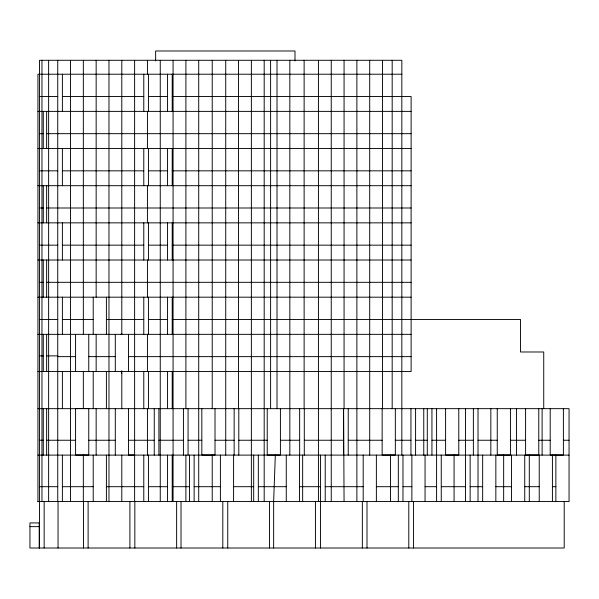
<?xml version="1.0" encoding="UTF-8"?>
<svg xmlns="http://www.w3.org/2000/svg" width="599" height="599" viewBox="0 0 599 599"><rect width="100%" height="100%" fill="white"/><g stroke="black" fill="none" stroke-linecap="round" stroke-linejoin="round"><path stroke-width="0.9" d="M275.33 454.97L273.638 501.558L273.638 548.01M121.095 334.339L121.799 333.568M401.832 74.216L37.939 74.216L37.939 501.745M39.519 96.514L57.744 96.514M62.386 96.514L143.782 96.514M148.432 96.514L167.563 96.514M172.213 96.514L411.116 96.514L411.116 371.5L37.939 371.5M37.939 111.377L411.116 111.377M39.519 133.674L43.285 133.674M46.647 133.674L411.116 133.674M37.939 148.537L411.116 148.537M39.519 170.835L57.744 170.835M62.386 170.835L143.782 170.835M148.432 170.835L167.563 170.835M172.213 170.835L411.116 170.835M37.939 185.697L411.116 185.697M39.519 207.995L43.285 207.995M46.647 207.995L411.116 207.995M37.939 222.858L411.116 222.858M39.519 245.156L57.744 245.156M62.386 245.156L143.782 245.156M148.432 245.156L167.563 245.156M172.213 245.156L411.116 245.156M37.939 260.018L411.116 260.018M39.519 282.316L43.285 282.316M46.647 282.316L411.116 282.316M37.939 297.179L411.116 297.179M39.519 319.477L57.744 319.477M62.386 319.477L93.219 319.477M106.405 319.477L143.782 319.477M148.432 319.477L167.563 319.477M172.213 319.477L520.509 319.477L520.509 351.987L543.735 351.987L543.735 408.66M37.939 334.339L411.116 334.339M39.519 355.888L43.285 355.888M46.647 355.888L57.744 355.888M57.744 356.637L75.579 356.637M88.757 356.637L115.293 356.637M128.478 356.637L411.116 356.637M37.939 408.66L569.05 408.66L569.05 501.558L37.939 501.558M39.519 440.243L43.285 440.243M46.647 440.243L75.579 440.243M88.757 440.243L115.293 440.243M128.478 440.243L154.257 440.243M158.9 440.243L183.429 440.243M188.071 440.243L201.826 440.243M215.011 440.243L234.149 440.243M238.799 440.243L267.229 440.243M280.414 440.243L299.65 440.243M304.292 440.243L343.751 440.243M348.236 440.243L382.147 440.243M395.333 440.243L410.944 440.243M415.586 440.243L427.289 440.243M431.939 440.243L445.596 440.243M458.782 440.243L473.367 440.243M478.017 440.243L497.252 440.243M510.43 440.243L525.585 440.243M538.771 440.243L550.204 440.243M563.389 440.243L569.05 440.243M128.807 454.97L134.618 454.97M37.939 455.105L569.05 455.105M39.519 486.695L57.744 486.695M62.378 486.695L93.219 486.695M106.405 486.695L143.782 486.695M148.432 486.695L167.563 486.695M172.213 486.695L189.494 486.695M194.136 486.695L220.402 486.695M233.588 486.695L253.684 486.695M258.326 486.695L286.27 486.695M299.455 486.695L320.57 486.695M325.22 486.695L363.189 486.695M376.374 486.695L398.328 486.695M402.977 486.695L411.872 486.695M425.058 486.695L436.604 486.695M441.253 486.695L465.498 486.695M470.14 486.695L482.659 486.695M495.845 486.695L511.553 486.695M524.739 486.695L539.235 486.695M552.42 486.695L555.865 486.695M39.384 522.927L29.95 522.927L29.95 548.01L564.206 548.01L564.206 501.558M29.95 526.641L39.384 526.641M121.095 371.5L121.799 373.417M344.066 501.558L343.586 408.66L343.586 455.105M436.581 408.66L436.604 501.558M563.389 408.66L563.389 454.97L550.204 454.97L550.204 408.66M555.865 455.105L555.865 501.558M552.42 455.105L552.42 501.558M542.117 408.66L542.117 455.105M539.235 455.105L539.235 501.558M538.771 408.66L538.771 454.97L525.585 454.97L525.585 408.66M529.299 455.105L529.299 501.558M524.739 455.105L524.739 501.558M516.473 408.66L516.473 455.105M511.553 455.105L511.553 501.558M510.43 408.66L510.43 454.97L497.252 454.97L497.252 408.66M503.654 455.105L503.654 501.558M495.845 455.105L495.845 501.558M490.836 408.66L490.836 455.105M482.659 455.105L482.659 501.558M478.017 408.66L478.017 501.558M473.367 408.66L473.367 455.105M470.14 455.105L470.14 501.558M465.498 408.66L465.498 501.558M458.782 408.66L458.782 454.97L445.596 454.97L445.596 408.66M454.072 454.97L454.072 501.558M441.253 455.105L441.253 501.558M431.939 408.66L431.939 455.105M427.289 408.66L427.289 455.105M425.058 455.105L425.058 501.558M423.763 408.66L423.763 455.105M415.586 408.66L415.586 455.105M413.445 501.558L413.445 548.01M411.872 455.105L411.872 501.558M410.944 408.66L410.944 455.105M408.795 501.558L408.795 548.01M402.977 455.105L402.977 501.558M401.832 454.97L401.832 60.282L39.519 60.282L39.519 548.01M398.328 455.105L398.328 501.558M395.333 408.66L395.333 454.97L382.147 454.97L382.147 408.66M392.18 60.282L392.18 408.66M390.548 454.97L390.548 501.558M382.529 60.282L382.529 408.66M376.374 455.105L376.374 501.558M369.71 60.282L369.71 455.105M367 501.558L367 548.01M363.189 455.105L363.189 501.558M362.35 501.558L362.35 548.01M356.884 60.282L356.884 501.558M348.236 408.66L348.236 455.105M344.066 60.282L344.066 408.66M331.247 60.282L331.247 501.558M325.22 455.105L325.22 501.558M320.57 455.105L320.555 548.01M318.428 60.282L318.428 501.558M315.433 501.558L315.433 548.01M304.292 408.66L304.292 455.105M304.127 60.282L304.127 408.66M302.652 455.105L302.652 501.558M299.65 408.66L299.65 455.105M299.455 455.105L299.455 501.558M294.993 60.978L294.993 50.99L155.643 50.99L155.643 60.978M289.834 60.282L289.834 455.105M286.27 455.105L286.27 501.558M280.414 408.66L280.414 454.97L267.229 454.97L267.229 408.66M277.015 60.282L277.015 408.66M270.606 60.282L270.606 408.66M269.543 501.558L269.543 548.01M264.189 60.282L264.189 501.558M258.326 455.105L258.326 501.558M253.684 455.105L253.684 501.558M251.37 60.282L251.37 501.558M238.799 408.66L238.799 455.105M238.552 60.282L238.552 408.66M234.149 408.66L234.149 455.105M233.588 455.105L233.588 501.558M227.747 501.558L227.747 548.01M225.733 60.282L225.733 455.105M222.813 501.558L222.813 548.01M220.402 455.105L220.402 501.558M215.011 408.66L215.011 454.97L201.826 454.97L201.826 408.66M212.226 60.282L212.226 408.66M212.226 454.97L212.226 501.558M198.718 60.282L198.718 501.558M194.136 455.105L194.136 501.558M189.494 455.105L189.494 501.558M188.071 408.66L188.071 455.105M185.9 60.282L185.9 408.66M185.9 455.105L185.9 501.558M183.429 408.66L183.429 455.105M181.018 501.558L181.018 548.01M176.638 501.558L176.638 548.01M173.074 60.282L173.074 501.558M172.213 74.216L172.213 111.377M172.213 148.537L172.213 185.697M172.213 222.858L172.213 260.018M172.213 297.179L172.213 334.339M172.213 371.5L172.213 408.66M172.213 455.105L172.213 501.558M167.563 74.216L167.563 111.377M167.563 148.537L167.563 185.697M167.563 222.858L167.563 260.018M167.563 297.179L167.563 334.339M167.563 371.5L167.563 408.66M167.563 455.105L167.563 501.558M160.255 60.282L160.255 501.558M158.9 408.66L158.9 455.105M154.257 408.66L154.257 455.105M148.432 74.216L148.432 111.377M148.432 148.537L148.432 185.697M148.432 222.858L148.432 260.018M148.432 297.179L148.432 334.339M148.432 371.5L148.432 408.66M148.432 455.105L148.432 501.558M147.436 60.282L147.436 74.216M147.436 111.377L147.436 148.537M147.436 185.697L147.436 222.858M147.436 260.018L147.436 297.179M147.436 334.339L147.436 371.5M147.436 408.66L147.436 455.105M143.782 74.216L143.782 111.377M143.782 148.537L143.782 185.697M143.782 222.858L143.782 260.018M143.782 297.179L143.782 334.339M143.782 371.5L143.782 408.66M143.782 455.105L143.782 501.558M134.842 501.558L134.842 548.01M134.618 60.282L134.618 501.558M129.908 501.558L129.908 548.01M128.478 334.339L128.478 371.5M128.478 408.66L128.478 455.105M121.799 60.282L121.799 334.339M121.799 370.729L121.799 408.66M121.799 455.105L121.799 501.558M115.293 334.339L115.293 371.5M115.293 408.66L115.293 455.105M108.973 60.282L108.973 501.558M106.405 297.179L106.405 334.339M106.405 371.5L106.405 408.66M106.405 455.105L106.405 501.558M96.154 60.282L96.154 297.179M96.154 334.339L96.154 371.5M96.154 408.66L96.154 455.105M93.219 297.179L93.219 334.339M93.219 371.5L93.219 408.66M93.219 455.105L93.219 501.558M88.757 334.339L88.757 371.5M88.113 501.558L88.113 548.01M83.471 501.558L83.471 548.01M83.336 60.282L83.336 334.339M83.336 371.5L83.336 408.66M83.336 454.97L83.336 501.558M75.579 334.339L75.579 371.5M70.517 60.282L70.517 501.558M62.386 74.216L62.386 111.377M62.386 148.537L62.386 185.697M62.386 222.858L62.386 260.018M62.386 297.179L62.386 334.339M62.386 371.5L62.386 408.66M62.378 455.105L62.378 501.558M58.043 501.558L58.043 548.01M57.744 60.282L57.744 501.558M48.631 60.282L48.631 501.558M46.647 111.377L46.647 148.537M46.647 185.697L46.647 222.858M46.647 260.018L46.647 297.179M46.647 334.339L46.647 371.5M46.647 408.66L46.647 455.105M44.161 501.558L44.154 548.01M43.285 111.377L43.285 148.537M43.285 185.697L43.285 222.858M43.285 260.018L43.285 297.179M43.285 334.339L43.285 371.5M43.285 408.66L43.285 455.105M41.96 60.282L41.96 501.558M39.197 522.927L39.197 548.01M88.757 408.518L75.579 408.518L75.579 454.97L88.757 454.97L88.757 408.518"/></g></svg>
